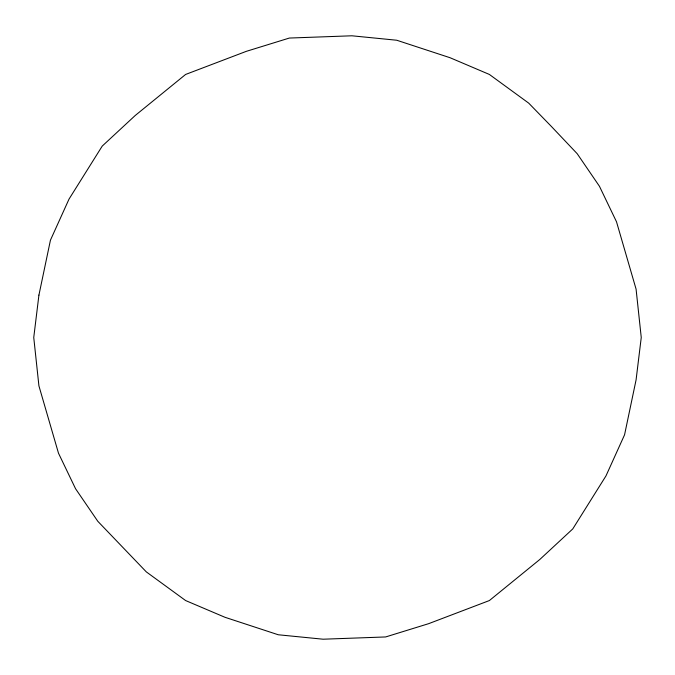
<?xml version="1.0" encoding="UTF-8"?>
<svg xmlns="http://www.w3.org/2000/svg" width="675" height="675" viewBox="0 0 675 675"><rect width="100%" height="100%" fill="white"/><g stroke="black" fill="none" stroke-linecap="round" stroke-linejoin="round"><path stroke-width="1.01" d="M38.922 295.102L33.75 337.5L38.922 385.881L58.489 453.195L75.558 488.734L97.799 521.286L146.315 571.885L185.625 600.556L224.935 617.271L278.252 634.762L323.114 639.208L385.644 636.947L428.608 623.683L489.375 600.556L539.789 559.499L572.763 528.922L605.981 475.892L624.561 434.818L636.078 379.898L641.25 337.5L636.078 289.119L616.511 221.805L599.442 186.266L577.201 153.714L551.306 126.377L528.685 103.115L489.375 74.444L450.065 57.729L396.748 40.238L351.886 35.792L289.356 38.053L246.392 51.317L185.625 74.444L135.211 115.501L102.237 146.078L69.019 199.108L50.439 240.182L38.922 295.102"/></g></svg>
